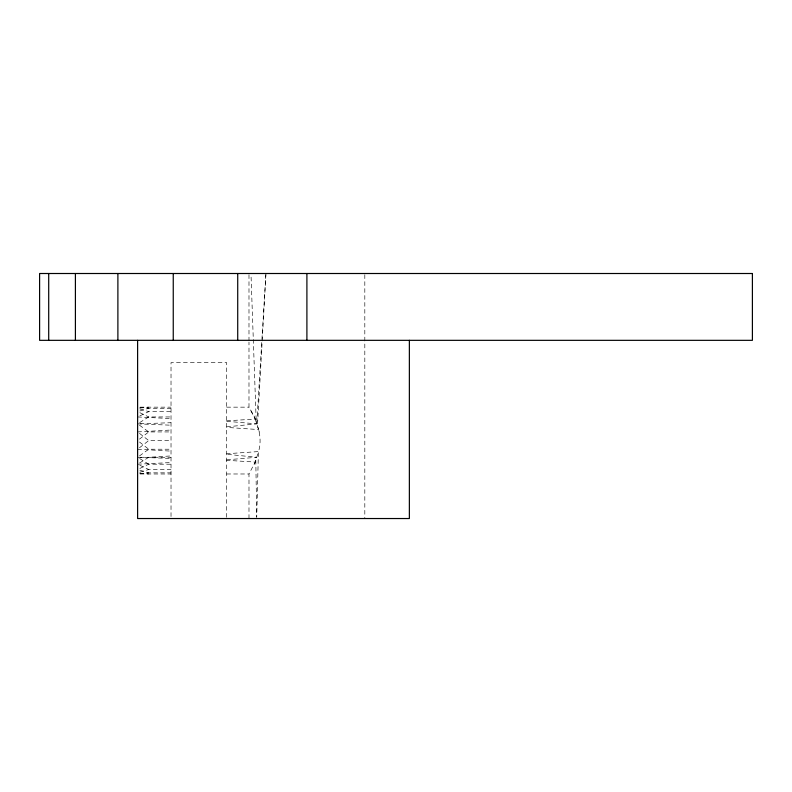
<?xml version="1.0" encoding="UTF-8"?>
<svg xmlns="http://www.w3.org/2000/svg" width="792" height="792" viewBox="0 0 792 792"><rect width="100%" height="100%" fill="white"/><g stroke="black" fill="none" stroke-linecap="round" stroke-linejoin="round"><path stroke-width="0.59" stroke-dasharray="3.96 2.97" d="M265.884 274.695L257.45 426.096L258.538 429.561L226.71 427.403M255.796 460.251L256.727 517.315L258.41 451.985C261.31 442.817 260.221 432.729 256.747 423.868L265.944 273.468M248.985 518.532L248.985 473.982L255.222 462.053L226.71 460.32M254.539 464.201L258.548 451.579L226.71 453.737M139.471 439.124L148.748 431.927L171.023 431.927M139.471 447.777L148.748 440.57L171.023 440.57M139.471 455.935L148.748 449.222L171.023 449.222M139.639 422.601L148.748 416.948L171.023 416.948M139.639 462.934L148.748 457.281L171.023 455.945M139.838 415.879L148.748 411.632L171.023 411.632M139.838 468.448L148.748 464.201L171.023 464.201M139.838 410.969L148.748 408.296L171.023 408.296M139.838 472.18L148.748 469.507L171.023 469.507M139.838 408.068L148.748 407.157M139.838 473.755L148.748 472.844L171.023 472.844M226.71 426.848L256.747 423.868L254.539 416.948L248.985 407.157L248.985 342.154M226.71 459.835L256.747 457.281L226.71 454.291M226.71 420.819L255.222 419.087L256.242 422.304L251.005 274.695M137.61 431.927L171.023 430.016M137.61 464.201L171.023 462.558M139.996 423.779L171.023 422.72M140.085 407.157L171.023 407.157M226.71 407.157L248.985 407.157M140.085 457.281L171.023 457.281M140.085 473.982L171.023 473.982M226.71 473.982L248.985 473.982M137.61 457.281L171.023 458.42M137.61 423.868L171.023 425.195M137.61 416.948L171.023 418.582M137.61 449.222L171.023 451.123M226.71 421.304L256.747 423.868M139.838 407.385L148.748 408.296M139.838 473.072L148.748 473.982M139.838 408.959L148.748 411.632M139.838 470.171L148.748 472.844M139.838 412.691L148.748 416.948M139.838 465.26L148.748 469.507M139.639 458.538L148.748 464.201M139.471 425.205L148.748 431.927M139.471 433.363L148.748 440.57M139.471 442.015L148.748 449.222M250.955 410.919L255.222 419.087M258.816 430.442L259.291 431.927M364.815 274.695L364.815 518.532M248.985 274.695L248.985 340.926M226.71 517.295L226.71 362.607L171.023 362.607L171.023 517.295"/><path stroke-width="1.19" d="M409.365 340.332L409.365 518.532L137.61 518.532L137.61 340.332M306.9 273.507L306.9 340.332M237.719 273.507L237.719 340.332M173.25 273.507L173.25 340.332M117.889 273.507L117.889 340.332M75.408 273.507L75.408 340.332M48.708 273.507L48.708 340.332M752.4 273.507L39.6 273.507L39.6 340.332L752.4 340.332L752.4 273.507"/></g></svg>
